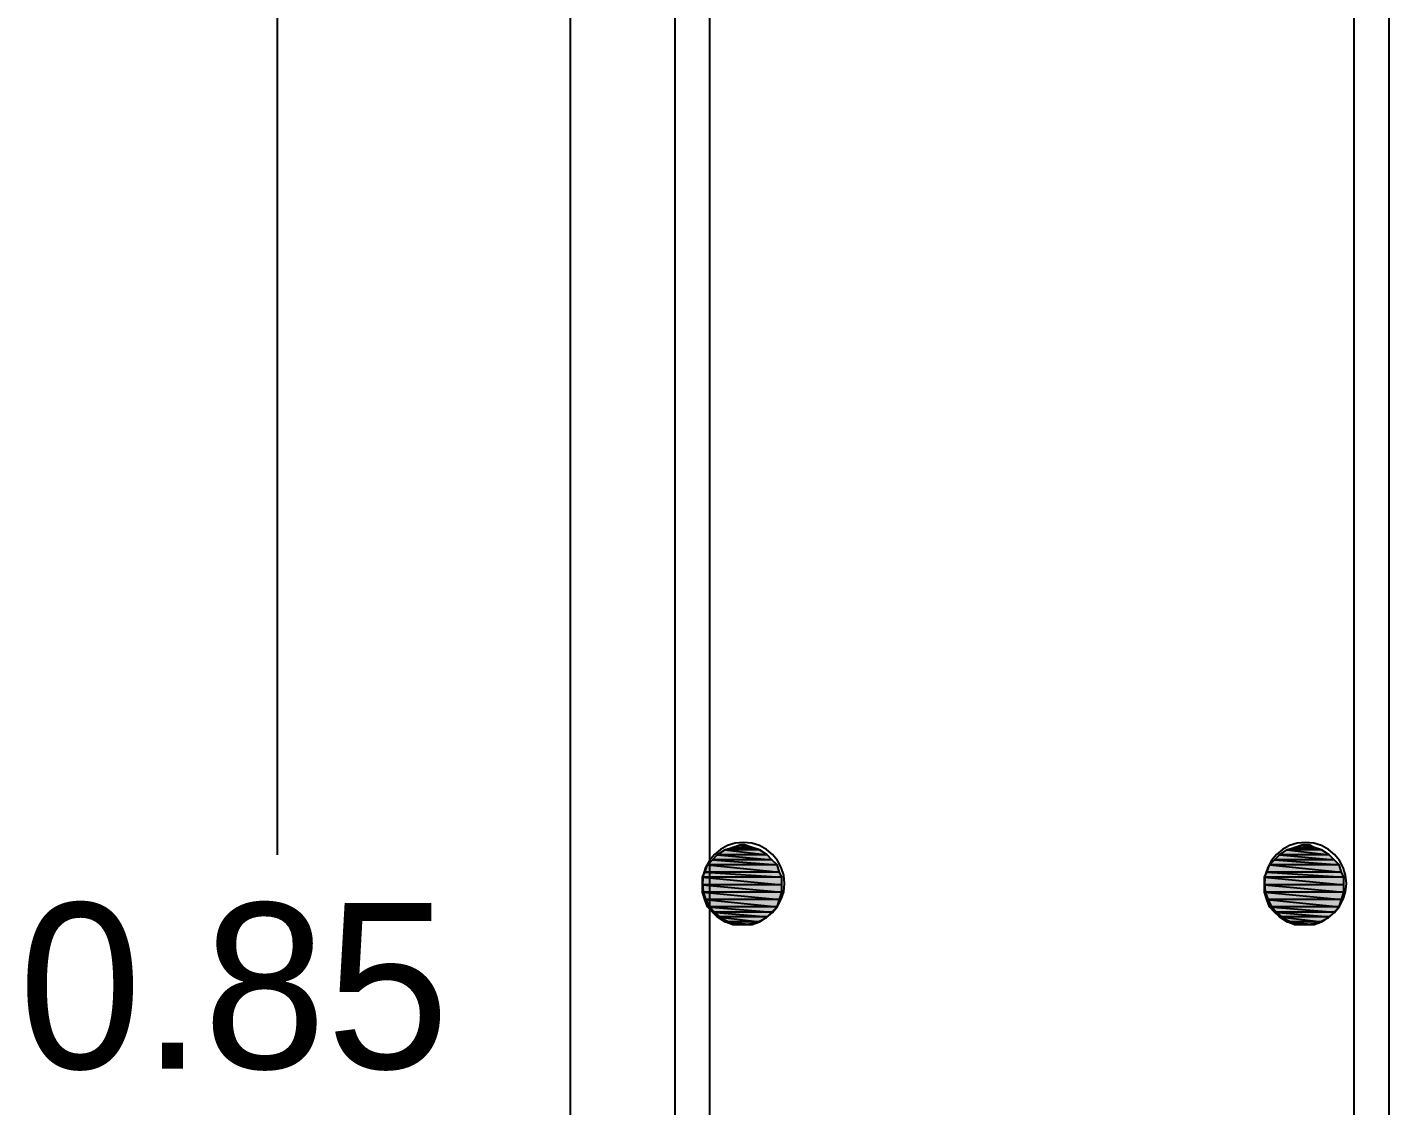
# Model space of a CAD drawing. Header units: metres. Extents: x 2.9 to 42.8, y 1.7 to 28.7.
# Drawn here: x 15.505 to 16.471, y 7.188 to 7.953 of the extents above; entities that cross this region are included whole.
import ezdxf

# ---------------------------------------------------------------- set-up
doc = ezdxf.new("R2010")
doc.units = ezdxf.units.M
for name, color, linetype in [('AZUL', 5, 'Continuous'), ('CIAN', 4, 'Continuous'), ('GRIS', 8, 'Continuous'), ('RELLENO_ROJO', 1, 'Continuous'), ('ROJO', 1, 'Continuous'), ('TEXTO', 7, 'Continuous')]:
    doc.layers.add(name, color=color, linetype=linetype)

msp = doc.modelspace()

# ---------------------------------------------------------------- hatches: boundary and pattern name
at = {"layer": 'RELLENO_ROJO'}
h = msp.add_hatch(color=256, dxfattribs=at)
h.dxf.hatch_style = 1
h.paths.add_polyline_path([(16.0249, 7.3695), (16.0002, 7.3695), (16.0302, 7.366), (16.0249, 7.3695)])
h.paths.add_polyline_path([(16.0002, 7.3695), (16.0302, 7.366), (15.9949, 7.366), (16.0002, 7.3695)])
h = msp.add_hatch(color=256, dxfattribs=at)
h.dxf.hatch_style = 1
h.paths.add_polyline_path([(16.0196, 7.3713), (16.0055, 7.3713), (16.0249, 7.3695), (16.0196, 7.3713)])
h.paths.add_polyline_path([(16.0055, 7.3713), (16.0249, 7.3695), (16.0002, 7.3695), (16.0055, 7.3713)])
h = msp.add_hatch(color=256, dxfattribs=at)
h.dxf.hatch_style = 1
h.paths.add_polyline_path([(16.0143, 7.3731), (16.0108, 7.3731), (16.0196, 7.3713), (16.0143, 7.3731)])
h.paths.add_polyline_path([(16.0108, 7.3731), (16.0196, 7.3713), (16.0055, 7.3713), (16.0108, 7.3731)])
h = msp.add_hatch(color=256, dxfattribs=at)
h.dxf.hatch_style = 1
h.paths.add_polyline_path([(16.4236, 7.3695), (16.3989, 7.3695), (16.4289, 7.366), (16.4236, 7.3695)])
h.paths.add_polyline_path([(16.3989, 7.3695), (16.4289, 7.366), (16.3936, 7.366), (16.3989, 7.3695)])
h = msp.add_hatch(color=256, dxfattribs=at)
h.dxf.hatch_style = 1
h.paths.add_polyline_path([(16.4183, 7.3713), (16.4042, 7.3713), (16.4236, 7.3695), (16.4183, 7.3713)])
h.paths.add_polyline_path([(16.4042, 7.3713), (16.4236, 7.3695), (16.3989, 7.3695), (16.4042, 7.3713)])
h = msp.add_hatch(color=256, dxfattribs=at)
h.dxf.hatch_style = 1
h.paths.add_polyline_path([(16.4148, 7.3731), (16.4095, 7.3731), (16.4183, 7.3713), (16.4148, 7.3731)])
h.paths.add_polyline_path([(16.4095, 7.3731), (16.4183, 7.3713), (16.4042, 7.3713), (16.4095, 7.3731)])
h = msp.add_hatch(color=256, dxfattribs=at)
h.dxf.hatch_style = 1
h.paths.add_polyline_path([(16.0337, 7.3625), (15.9914, 7.3625), (16.0373, 7.3589), (16.0337, 7.3625)])
h.paths.add_polyline_path([(15.9914, 7.3625), (16.0373, 7.3589), (15.9879, 7.3589), (15.9914, 7.3625)])
h = msp.add_hatch(color=256, dxfattribs=at)
h.dxf.hatch_style = 1
h.paths.add_polyline_path([(16.0302, 7.366), (15.9949, 7.366), (16.0337, 7.3625), (16.0302, 7.366)])
h.paths.add_polyline_path([(15.9949, 7.366), (16.0337, 7.3625), (15.9914, 7.3625), (15.9949, 7.366)])
h = msp.add_hatch(color=256, dxfattribs=at)
h.dxf.hatch_style = 1
h.paths.add_polyline_path([(16.4324, 7.3625), (16.3901, 7.3625), (16.4359, 7.3589), (16.4324, 7.3625)])
h.paths.add_polyline_path([(16.3901, 7.3625), (16.4359, 7.3589), (16.3865, 7.3589), (16.3901, 7.3625)])
h = msp.add_hatch(color=256, dxfattribs=at)
h.dxf.hatch_style = 1
h.paths.add_polyline_path([(16.4289, 7.366), (16.3936, 7.366), (16.4324, 7.3625), (16.4289, 7.366)])
h.paths.add_polyline_path([(16.3936, 7.366), (16.4324, 7.3625), (16.3901, 7.3625), (16.3936, 7.366)])
h = msp.add_hatch(color=256, dxfattribs=at)
h.dxf.hatch_style = 1
h.paths.add_polyline_path([(16.039, 7.3537), (15.9861, 7.3537), (16.0408, 7.3501), (16.039, 7.3537)])
h.paths.add_polyline_path([(15.9861, 7.3537), (16.0408, 7.3501), (15.9844, 7.3501), (15.9861, 7.3537)])
h = msp.add_hatch(color=256, dxfattribs=at)
h.dxf.hatch_style = 1
h.paths.add_polyline_path([(16.0408, 7.3501), (15.9844, 7.3501), (16.0408, 7.3448), (16.0408, 7.3501)])
h.paths.add_polyline_path([(15.9844, 7.3501), (16.0408, 7.3448), (15.9844, 7.3448), (15.9844, 7.3501)])
h = msp.add_hatch(color=256, dxfattribs=at)
h.dxf.hatch_style = 1
h.paths.add_polyline_path([(16.0373, 7.3589), (15.9879, 7.3589), (16.039, 7.3537), (16.0373, 7.3589)])
h.paths.add_polyline_path([(15.9879, 7.3589), (16.039, 7.3537), (15.9861, 7.3537), (15.9879, 7.3589)])
h = msp.add_hatch(color=256, dxfattribs=at)
h.dxf.hatch_style = 1
h.paths.add_polyline_path([(16.4377, 7.3537), (16.3848, 7.3537), (16.4394, 7.3501), (16.4377, 7.3537)])
h.paths.add_polyline_path([(16.3848, 7.3537), (16.4394, 7.3501), (16.383, 7.3501), (16.3848, 7.3537)])
h = msp.add_hatch(color=256, dxfattribs=at)
h.dxf.hatch_style = 1
h.paths.add_polyline_path([(16.4394, 7.3501), (16.383, 7.3501), (16.4394, 7.3448), (16.4394, 7.3501)])
h.paths.add_polyline_path([(16.383, 7.3501), (16.4394, 7.3448), (16.383, 7.3448), (16.383, 7.3501)])
h = msp.add_hatch(color=256, dxfattribs=at)
h.dxf.hatch_style = 1
h.paths.add_polyline_path([(16.4359, 7.3589), (16.3865, 7.3589), (16.4377, 7.3537), (16.4359, 7.3589)])
h.paths.add_polyline_path([(16.3865, 7.3589), (16.4377, 7.3537), (16.3848, 7.3537), (16.3865, 7.3589)])
h = msp.add_hatch(color=256, dxfattribs=at)
h.dxf.hatch_style = 1
h.paths.add_polyline_path([(16.0408, 7.3448), (15.9844, 7.3448), (16.0408, 7.3395), (16.0408, 7.3448)])
h.paths.add_polyline_path([(15.9844, 7.3448), (16.0408, 7.3395), (15.9844, 7.3395), (15.9844, 7.3448)])
h = msp.add_hatch(color=256, dxfattribs=at)
h.dxf.hatch_style = 1
h.paths.add_polyline_path([(16.4394, 7.3448), (16.383, 7.3448), (16.4394, 7.3395), (16.4394, 7.3448)])
h.paths.add_polyline_path([(16.383, 7.3448), (16.4394, 7.3395), (16.383, 7.3395), (16.383, 7.3448)])
h = msp.add_hatch(color=256, dxfattribs=at)
h.dxf.hatch_style = 1
h.paths.add_polyline_path([(16.0408, 7.3395), (15.9844, 7.3395), (16.039, 7.3343), (16.0408, 7.3395)])
h.paths.add_polyline_path([(15.9844, 7.3395), (16.039, 7.3343), (15.9861, 7.3343), (15.9844, 7.3395)])
h = msp.add_hatch(color=256, dxfattribs=at)
h.dxf.hatch_style = 1
h.paths.add_polyline_path([(16.039, 7.3343), (15.9861, 7.3343), (16.0373, 7.329), (16.039, 7.3343)])
h.paths.add_polyline_path([(15.9861, 7.3343), (16.0373, 7.329), (15.9879, 7.329), (15.9861, 7.3343)])
h = msp.add_hatch(color=256, dxfattribs=at)
h.dxf.hatch_style = 1
h.paths.add_polyline_path([(16.4394, 7.3395), (16.383, 7.3395), (16.4377, 7.3343), (16.4394, 7.3395)])
h.paths.add_polyline_path([(16.383, 7.3395), (16.4377, 7.3343), (16.3848, 7.3343), (16.383, 7.3395)])
h = msp.add_hatch(color=256, dxfattribs=at)
h.dxf.hatch_style = 1
h.paths.add_polyline_path([(16.4377, 7.3343), (16.3848, 7.3343), (16.4359, 7.329), (16.4377, 7.3343)])
h.paths.add_polyline_path([(16.3848, 7.3343), (16.4359, 7.329), (16.3865, 7.329), (16.3848, 7.3343)])
h = msp.add_hatch(color=256, dxfattribs=at)
h.dxf.hatch_style = 1
h.paths.add_polyline_path([(16.0373, 7.329), (15.9879, 7.329), (16.0337, 7.3254), (16.0373, 7.329)])
h.paths.add_polyline_path([(15.9879, 7.329), (16.0337, 7.3254), (15.9914, 7.3254), (15.9879, 7.329)])
h = msp.add_hatch(color=256, dxfattribs=at)
h.dxf.hatch_style = 1
h.paths.add_polyline_path([(16.0337, 7.3254), (15.9914, 7.3254), (16.0302, 7.3219), (16.0337, 7.3254)])
h.paths.add_polyline_path([(15.9914, 7.3254), (16.0302, 7.3219), (15.9949, 7.3219), (15.9914, 7.3254)])
h = msp.add_hatch(color=256, dxfattribs=at)
h.dxf.hatch_style = 1
h.paths.add_polyline_path([(16.0302, 7.3219), (15.9949, 7.3219), (16.0249, 7.3184), (16.0302, 7.3219)])
h.paths.add_polyline_path([(15.9949, 7.3219), (16.0249, 7.3184), (16.0002, 7.3184), (15.9949, 7.3219)])
h = msp.add_hatch(color=256, dxfattribs=at)
h.dxf.hatch_style = 1
h.paths.add_polyline_path([(16.4359, 7.329), (16.3865, 7.329), (16.4324, 7.3254), (16.4359, 7.329)])
h.paths.add_polyline_path([(16.3865, 7.329), (16.4324, 7.3254), (16.3901, 7.3254), (16.3865, 7.329)])
h = msp.add_hatch(color=256, dxfattribs=at)
h.dxf.hatch_style = 1
h.paths.add_polyline_path([(16.4324, 7.3254), (16.3901, 7.3254), (16.4289, 7.3219), (16.4324, 7.3254)])
h.paths.add_polyline_path([(16.3901, 7.3254), (16.4289, 7.3219), (16.3936, 7.3219), (16.3901, 7.3254)])
h = msp.add_hatch(color=256, dxfattribs=at)
h.dxf.hatch_style = 1
h.paths.add_polyline_path([(16.4289, 7.3219), (16.3936, 7.3219), (16.4236, 7.3184), (16.4289, 7.3219)])
h.paths.add_polyline_path([(16.3936, 7.3219), (16.4236, 7.3184), (16.3989, 7.3184), (16.3936, 7.3219)])
h = msp.add_hatch(color=256, dxfattribs=at)
h.dxf.hatch_style = 1
h.paths.add_polyline_path([(16.0249, 7.3184), (16.0002, 7.3184), (16.0196, 7.3166), (16.0249, 7.3184)])
h.paths.add_polyline_path([(16.0002, 7.3184), (16.0196, 7.3166), (16.0055, 7.3166), (16.0002, 7.3184)])
h = msp.add_hatch(color=256, dxfattribs=at)
h.dxf.hatch_style = 1
h.paths.add_polyline_path([(16.0196, 7.3166), (16.0055, 7.3166), (16.0143, 7.3166), (16.0196, 7.3166)])
h.paths.add_polyline_path([(16.0055, 7.3166), (16.0143, 7.3166), (16.0108, 7.3166), (16.0055, 7.3166)])
h = msp.add_hatch(color=256, dxfattribs=at)
h.dxf.hatch_style = 1
h.paths.add_polyline_path([(16.4236, 7.3184), (16.3989, 7.3184), (16.4183, 7.3166), (16.4236, 7.3184)])
h.paths.add_polyline_path([(16.3989, 7.3184), (16.4183, 7.3166), (16.4042, 7.3166), (16.3989, 7.3184)])
h = msp.add_hatch(color=256, dxfattribs=at)
h.dxf.hatch_style = 1
h.paths.add_polyline_path([(16.4183, 7.3166), (16.4042, 7.3166), (16.4148, 7.3166), (16.4183, 7.3166)])
h.paths.add_polyline_path([(16.4042, 7.3166), (16.4148, 7.3166), (16.4095, 7.3166), (16.4042, 7.3166)])

# ---------------------------------------------------------------- linework, layer by layer
at = {"layer": 'AZUL', "lineweight": -3}
for points in [[(15.965, 5.8526), (15.965, 8.6783)], [(16.4712, 8.6783), (16.4712, 5.879)], [(15.9897, 5.9073), (15.9897, 8.6519)], [(16.4465, 8.6519), (16.4465, 5.9514)]]:
    msp.add_lwpolyline(points, dxfattribs=at)
at = {"layer": 'CIAN', "lineweight": -3}
msp.add_lwpolyline([(15.8909, 5.7803), (15.8909, 8.7507)], dxfattribs=at)
at = {"layer": 'GRIS', "lineweight": -3}
msp.add_lwpolyline([(15.6827, 8.6131), (15.6827, 7.366)], dxfattribs=at)
at = {"layer": 'ROJO', "lineweight": -3}
for points in [[(16.0426, 7.3457), (16.042, 7.3516), (16.0403, 7.357), (16.0376, 7.362), (16.034, 7.3663), (16.0297, 7.3698), (16.0248, 7.3725), (16.0193, 7.3742), (16.0135, 7.3748), (16.0076, 7.3742), (16.0021, 7.3725), (15.9972, 7.3698), (15.9929, 7.3663), (15.9893, 7.362), (15.9866, 7.357), (15.985, 7.3516), (15.9844, 7.3457), (15.985, 7.3398), (15.9866, 7.3344), (15.9893, 7.3294), (15.9929, 7.3251), (15.9972, 7.3216), (16.0021, 7.3189), (16.0076, 7.3172), (16.0135, 7.3166), (16.0193, 7.3172), (16.0248, 7.3189), (16.0297, 7.3216), (16.034, 7.3251), (16.0376, 7.3294), (16.0403, 7.3344), (16.042, 7.3398)], [(16.0002, 7.3695), (16.0302, 7.366), (15.9949, 7.366)], [(16.0055, 7.3713), (16.0249, 7.3695), (16.0002, 7.3695)], [(16.0249, 7.3695), (16.0002, 7.3695), (16.0302, 7.366)], [(16.0108, 7.3731), (16.0196, 7.3713), (16.0055, 7.3713)], [(16.0196, 7.3713), (16.0055, 7.3713), (16.0249, 7.3695)], [(16.0143, 7.3731), (16.0108, 7.3731), (16.0196, 7.3713)], [(16.4412, 7.3457), (16.4406, 7.3516), (16.4389, 7.357), (16.4362, 7.362), (16.4327, 7.3663), (16.4284, 7.3698), (16.4234, 7.3725), (16.418, 7.3742), (16.4121, 7.3748), (16.4062, 7.3742), (16.4008, 7.3725), (16.3958, 7.3698), (16.3915, 7.3663), (16.388, 7.362), (16.3853, 7.357), (16.3836, 7.3516), (16.383, 7.3457), (16.3836, 7.3398), (16.3853, 7.3344), (16.388, 7.3294), (16.3915, 7.3251), (16.3958, 7.3216), (16.4008, 7.3189), (16.4062, 7.3172), (16.4121, 7.3166), (16.418, 7.3172), (16.4234, 7.3189), (16.4284, 7.3216), (16.4327, 7.3251), (16.4362, 7.3294), (16.4389, 7.3344), (16.4406, 7.3398)], [(16.3989, 7.3695), (16.4289, 7.366), (16.3936, 7.366)], [(16.4042, 7.3713), (16.4236, 7.3695), (16.3989, 7.3695)], [(16.4236, 7.3695), (16.3989, 7.3695), (16.4289, 7.366)], [(16.4095, 7.3731), (16.4183, 7.3713), (16.4042, 7.3713)], [(16.4183, 7.3713), (16.4042, 7.3713), (16.4236, 7.3695)], [(16.4148, 7.3731), (16.4095, 7.3731), (16.4183, 7.3713)], [(15.9914, 7.3625), (16.0373, 7.3589), (15.9879, 7.3589)], [(15.9949, 7.366), (16.0337, 7.3625), (15.9914, 7.3625)], [(16.0337, 7.3625), (15.9914, 7.3625), (16.0373, 7.3589)], [(16.0302, 7.366), (15.9949, 7.366), (16.0337, 7.3625)], [(16.3901, 7.3625), (16.4359, 7.3589), (16.3865, 7.3589)], [(16.3936, 7.366), (16.4324, 7.3625), (16.3901, 7.3625)], [(16.4324, 7.3625), (16.3901, 7.3625), (16.4359, 7.3589)], [(16.4289, 7.366), (16.3936, 7.366), (16.4324, 7.3625)], [(15.9861, 7.3537), (16.0408, 7.3501), (15.9844, 7.3501)], [(16.0408, 7.3501), (15.9844, 7.3501), (16.0408, 7.3448)], [(15.9844, 7.3501), (16.0408, 7.3448), (15.9844, 7.3448)], [(15.9879, 7.3589), (16.039, 7.3537), (15.9861, 7.3537)], [(16.039, 7.3537), (15.9861, 7.3537), (16.0408, 7.3501)], [(16.0373, 7.3589), (15.9879, 7.3589), (16.039, 7.3537)], [(16.3848, 7.3537), (16.4394, 7.3501), (16.383, 7.3501)], [(16.4394, 7.3501), (16.383, 7.3501), (16.4394, 7.3448)], [(16.383, 7.3501), (16.4394, 7.3448), (16.383, 7.3448)], [(16.3865, 7.3589), (16.4377, 7.3537), (16.3848, 7.3537)], [(16.4377, 7.3537), (16.3848, 7.3537), (16.4394, 7.3501)], [(16.4359, 7.3589), (16.3865, 7.3589), (16.4377, 7.3537)], [(16.0408, 7.3448), (15.9844, 7.3448), (16.0408, 7.3395)], [(15.9844, 7.3448), (16.0408, 7.3395), (15.9844, 7.3395)], [(16.4394, 7.3448), (16.383, 7.3448), (16.4394, 7.3395)], [(16.383, 7.3448), (16.4394, 7.3395), (16.383, 7.3395)], [(16.0408, 7.3395), (15.9844, 7.3395), (16.039, 7.3343)], [(15.9844, 7.3395), (16.039, 7.3343), (15.9861, 7.3343)], [(16.039, 7.3343), (15.9861, 7.3343), (16.0373, 7.329)], [(15.9861, 7.3343), (16.0373, 7.329), (15.9879, 7.329)], [(16.4394, 7.3395), (16.383, 7.3395), (16.4377, 7.3343)], [(16.383, 7.3395), (16.4377, 7.3343), (16.3848, 7.3343)], [(16.4377, 7.3343), (16.3848, 7.3343), (16.4359, 7.329)], [(16.3848, 7.3343), (16.4359, 7.329), (16.3865, 7.329)], [(16.0373, 7.329), (15.9879, 7.329), (16.0337, 7.3254)], [(15.9879, 7.329), (16.0337, 7.3254), (15.9914, 7.3254)], [(16.0337, 7.3254), (15.9914, 7.3254), (16.0302, 7.3219)], [(15.9914, 7.3254), (16.0302, 7.3219), (15.9949, 7.3219)], [(16.0302, 7.3219), (15.9949, 7.3219), (16.0249, 7.3184)], [(15.9949, 7.3219), (16.0249, 7.3184), (16.0002, 7.3184)], [(16.4359, 7.329), (16.3865, 7.329), (16.4324, 7.3254)], [(16.3865, 7.329), (16.4324, 7.3254), (16.3901, 7.3254)], [(16.4324, 7.3254), (16.3901, 7.3254), (16.4289, 7.3219)], [(16.3901, 7.3254), (16.4289, 7.3219), (16.3936, 7.3219)], [(16.4289, 7.3219), (16.3936, 7.3219), (16.4236, 7.3184)], [(16.3936, 7.3219), (16.4236, 7.3184), (16.3989, 7.3184)], [(16.0249, 7.3184), (16.0002, 7.3184), (16.0196, 7.3166)], [(16.0002, 7.3184), (16.0196, 7.3166), (16.0055, 7.3166)], [(16.0196, 7.3166), (16.0055, 7.3166), (16.0143, 7.3166)], [(16.0055, 7.3166), (16.0143, 7.3166), (16.0108, 7.3166)], [(16.4236, 7.3184), (16.3989, 7.3184), (16.4183, 7.3166)], [(16.3989, 7.3184), (16.4183, 7.3166), (16.4042, 7.3166)], [(16.4183, 7.3166), (16.4042, 7.3166), (16.4148, 7.3166)], [(16.4042, 7.3166), (16.4148, 7.3166), (16.4095, 7.3166)]]:
    msp.add_lwpolyline(points, close=True, dxfattribs=at)

# ---------------------------------------------------------------- texts
at = {"layer": 'TEXTO', "color": 3, "true_color": 0x00ff00}
msp.add_text('0.85', height=0.1174, dxfattribs=at).set_placement((15.4993, 7.2143))

doc.saveas('drawing.dxf')
